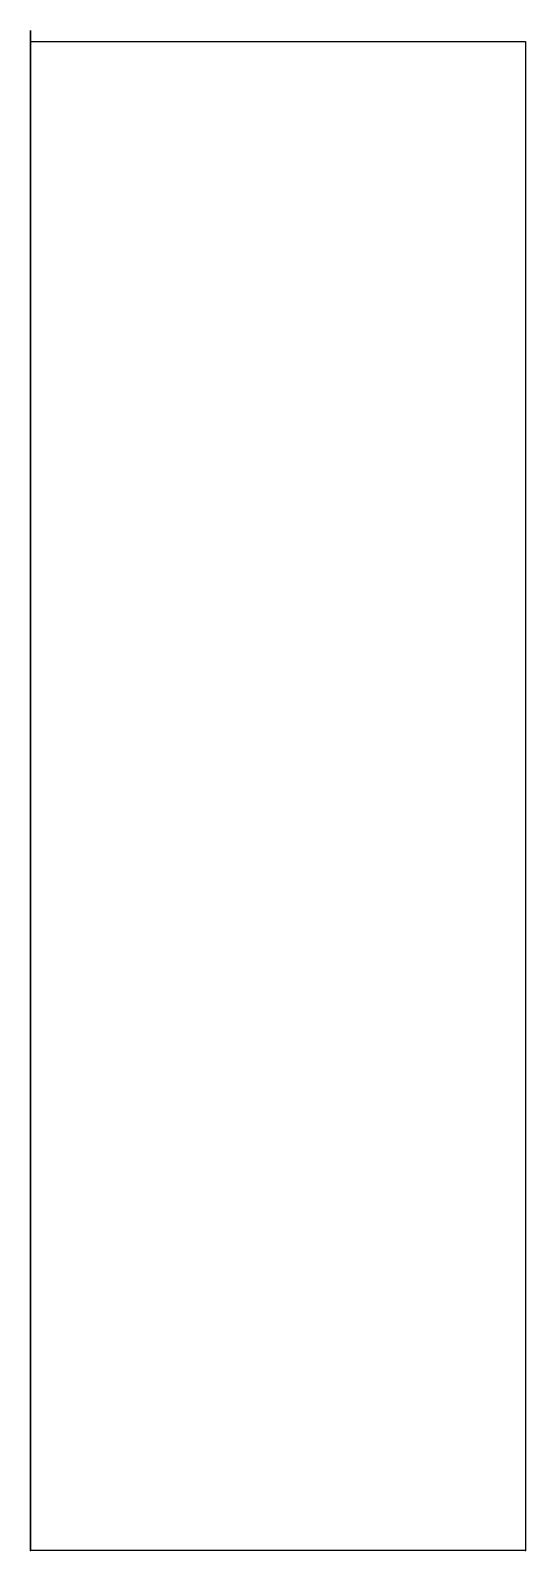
# Model space of a CAD drawing. Header units: centimetres. Extents: x -4.5 to 0, y 0 to 13.8.
import ezdxf

# ---------------------------------------------------------------- set-up
doc = ezdxf.new("R2010")
doc.units = ezdxf.units.CM
doc.header["$MEASUREMENT"] = 0
doc.layers.add('TR-ZN v16_Sketch1', color=7, linetype='Continuous')
doc.layers.add('TR-ZN v16_Sketch2', color=7, linetype='Continuous')

msp = doc.modelspace()

# ---------------------------------------------------------------- linework, layer by layer
at = {"layer": 'TR-ZN v16_Sketch1'}
for p, q in [((-4.5, 13.7), (0, 13.7)), ((-4.5, 0), (-4.5, 13.7)), ((0, 13.7), (0, 0)), ((0, 0), (-4.5, 0))]:
    msp.add_line(p, q, dxfattribs=at)
msp.add_point((0, 0), dxfattribs=at)
at = {"layer": 'TR-ZN v16_Sketch2'}
for p, q in [((-4.5, 13.8), (-4.5, 0)), ((-4.5, 13.8), (-4.5, 13.8, 0.3)), ((-4.5, 0, 0.6), (-4.5, 13.8, 0.6)), ((-4.5, 13.8, 0.6), (-4.5, 13.8)), ((-4.5, 10.6, 0.3), (-4.5, 6.85, 0.3)), ((-4.5, 6.85, 0.3), (-4.5, 3.1, 0.3)), ((-4.5, 0), (-4.5, 0, 0.6))]:
    msp.add_line(p, q, dxfattribs=at)
at = {"layer": 'TR-ZN v16_Sketch2', "extrusion": (-1, 0, 0)}
for centre, radius in [((-10.6, 0.3, 4.5), 0.163), ((-6.85, 0.3, 4.5), 0.162), ((-3.1, 0.3, 4.5), 0.163)]:
    msp.add_circle(centre, radius, dxfattribs=at)
at = {"layer": 'TR-ZN v16_Sketch2'}
msp.add_point((-4.5, 0), dxfattribs=at)

doc.saveas('drawing.dxf')
